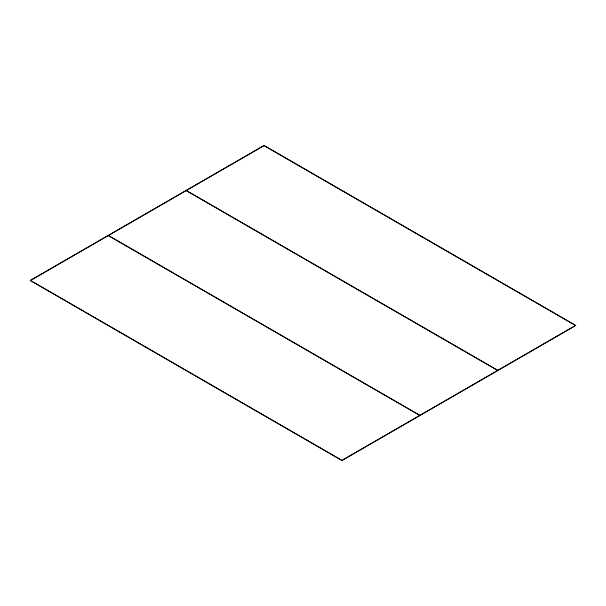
<?xml version="1.0" encoding="UTF-8"?>
<svg xmlns="http://www.w3.org/2000/svg" width="606" height="606" viewBox="0 0 606 606"><rect width="100%" height="100%" fill="white"/><g stroke="black" fill="none" stroke-linecap="round" stroke-linejoin="round"><path stroke-width="0.91" d="M30.3 280.449L264.042 145.501L575.7 325.437L341.958 460.499L30.3 280.449L341.958 460.386L575.7 325.437M30.3 280.563L264.042 145.614L575.7 325.551M497.784 370.417L186.125 190.489L497.784 370.417M419.875 415.405L108.216 235.469L419.875 415.405"/></g></svg>
